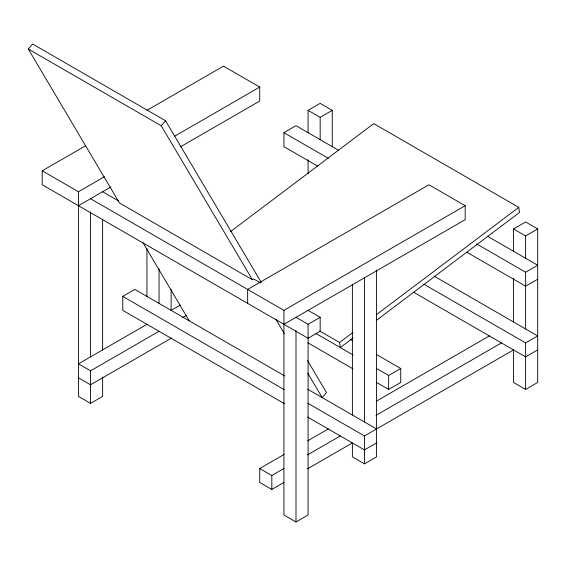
<?xml version="1.0" encoding="UTF-8"?>
<svg xmlns="http://www.w3.org/2000/svg" width="566" height="566" viewBox="0 0 566 566"><rect width="100%" height="100%" fill="white"/><g stroke="black" fill="none" stroke-linecap="round" stroke-linejoin="round"><path stroke-width="0.85" d="M260.494 282.887L253.695 278.96L252.394 279.71L119.454 202.961L28.3 49.016L32.609 43.992L165.548 120.742L261.301 282.462M252.394 279.71L161.239 125.765L165.548 120.742M230.532 231.614L373.744 123.629L518.767 207.354L519.503 212.455L376.284 320.441M353.007 337.994L340.308 347.574L339.579 342.472L352.979 332.369M376.263 314.816L518.767 207.354M308.081 310.359L320.165 317.335L320.165 331.287L308.081 338.27L42.202 184.764L42.202 170.812L85.799 145.639M146.99 110.306L223.485 66.151L259.737 87.079L259.737 101.038L180.42 146.827M42.202 170.812L78.462 191.74L104.462 176.726M174.837 136.102L259.737 87.079M78.462 205.699L111.021 186.9M308.081 132.67L308.081 110.342L320.165 103.359L332.249 110.342L332.249 146.594M317.561 166.05L283.906 146.622L283.906 132.67L295.997 125.687L338.51 150.238M308.081 110.342L320.165 117.318L332.249 110.342M284.585 403.777L122.772 310.359L122.772 296.407L134.857 289.424L284.74 375.966M146.941 324.311L78.462 363.853L90.546 370.829L159.025 331.294M180.292 305.06L171.116 310.359L171.116 289.297M182.577 317.696L186.398 315.488M78.462 377.805L90.546 384.788L171.526 338.029M78.462 191.74L78.462 396.412L90.546 403.395L102.63 396.412L102.63 377.055M90.546 198.716L283.906 310.359L465.188 205.699L465.188 219.65L283.906 324.311M295.997 317.335L308.081 324.311L320.165 317.335M513.532 251.283L513.532 228.954L525.616 221.978L537.7 228.954L537.7 382.46L525.616 389.436L513.532 382.46L513.532 349.901L364.476 435.954L307.876 403.275M513.532 228.954L525.616 235.93L537.7 228.954M476.664 243.953L525.616 272.218L537.7 265.235L487.545 236.277M537.7 279.194L525.616 286.17L466.717 252.167M376.56 368.501L388.651 375.477L400.735 368.501L400.735 382.46L388.651 389.436L376.56 382.46M283.906 482.465L271.822 489.448L259.737 482.465L259.737 468.514L284.09 454.456M307.678 440.836L328.223 428.971M376.234 401.259L489.357 335.942M259.737 468.514L271.822 475.49L283.906 468.514M307.451 454.923L340.308 435.954M375.958 415.373L501.441 342.918M307.423 468.889L352.392 442.93L352.392 456.882L364.476 463.865L376.56 456.882L376.56 270.053M423.884 284.189L525.616 342.918L537.7 335.942L434.044 276.095M376.56 442.93L364.476 449.906L307.55 417.043M537.7 349.901L525.616 356.877L413.569 292.183M283.906 310.359L283.906 515.032L295.997 522.008L308.081 515.032L308.081 324.311M465.188 205.699L428.929 184.764L247.653 289.424L247.653 303.376M283.906 132.67L328.273 158.282M28.3 49.016L161.239 125.765M102.63 191.74L118.492 200.902M350.248 339.359L352.547 340.682M376.256 354.373L400.735 368.501M319.733 331.018L339.579 342.472M315.885 333.466L353.149 354.988M307.918 342.826L353.014 368.862M307.663 389.196L376.56 428.971M122.772 296.407L284.16 389.585M307.607 360.669L326.483 392.556L322.181 397.58L307.762 373.227M275.769 319.203L284.33 333.657M142.837 242.446L189.242 320.823M525.616 235.93L525.616 258.259M525.616 272.218L525.616 328.966M525.616 342.918L525.616 389.436M513.532 278.338L513.532 321.99M388.651 375.477L388.651 389.436M364.476 277.092L364.476 421.995M364.476 435.954L364.476 463.865M352.392 284.252L352.392 415.02M320.165 117.318L320.165 139.646M308.081 159.718L308.081 173.691M295.997 330.565L295.997 522.008M271.822 475.49L271.822 489.448M159.025 268.921L159.025 303.383M146.941 248.693L146.941 296.407M102.63 219.268L102.63 349.901M90.546 211.974L90.546 356.877M90.546 370.829L90.546 384.788M90.546 384.908L90.546 403.395"/></g></svg>
